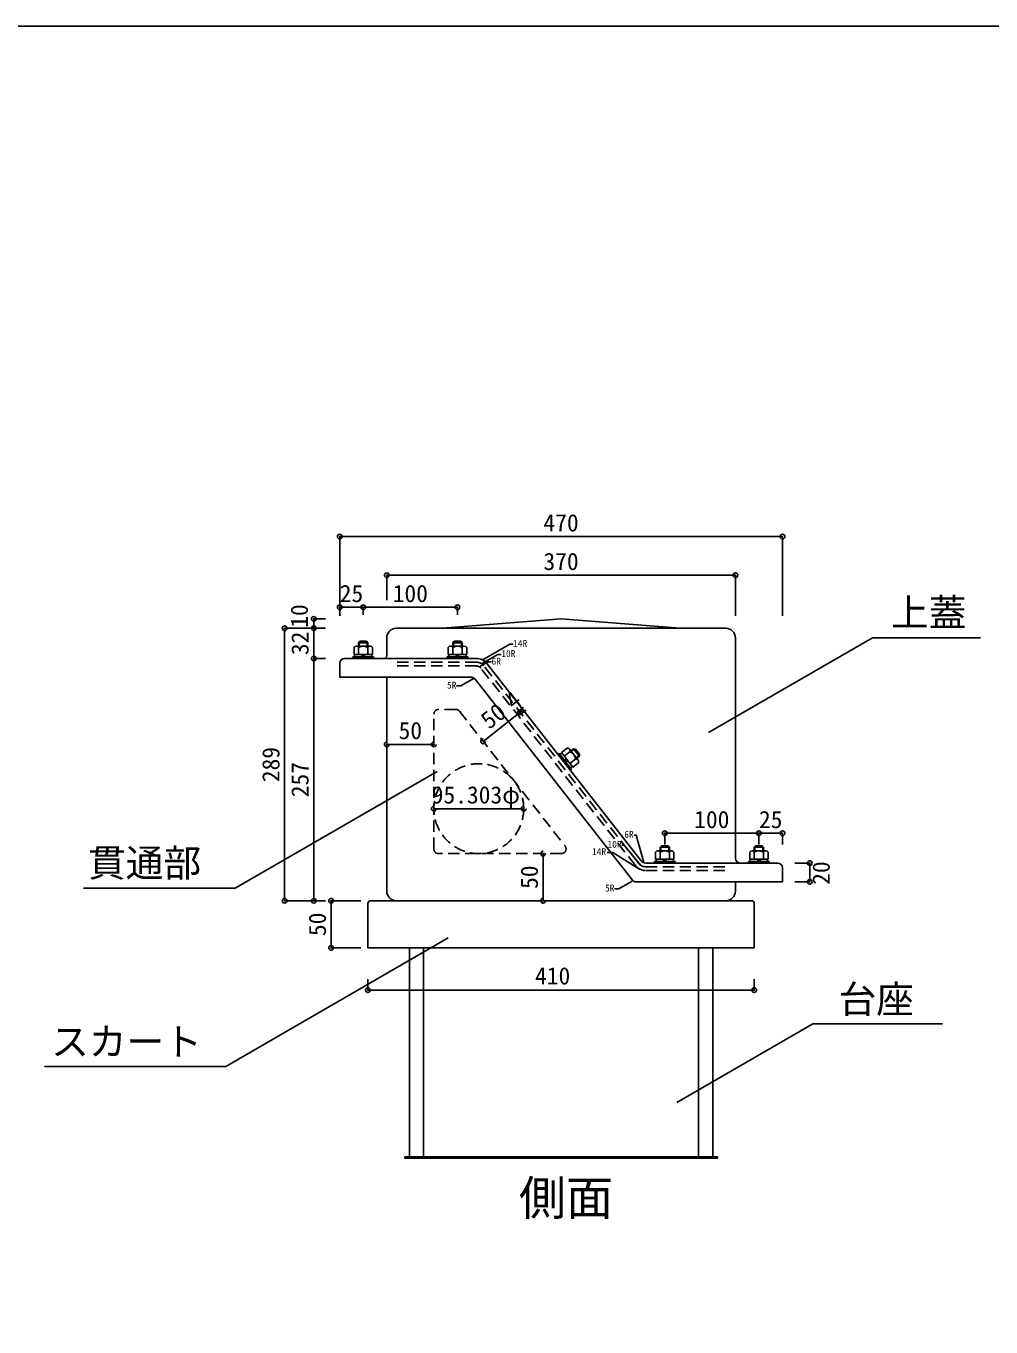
# Model space of a CAD drawing. Units: millimetres at full size, sheet at 1:10; some dimension numbers follow another scale. Extents: x -10475 to 9199, y -10092 to 10143.
# Drawn here: x 6508 to 7533, y -288 to 1092 of the extents above; entities that cross this region are included whole.
import ezdxf
from ezdxf.enums import TextEntityAlignment as Align

# ---------------------------------------------------------------- set-up
doc = ezdxf.new("R2010")
doc.units = ezdxf.units.MM
doc.header["$LTSCALE"] = 10
doc.header["$PDMODE"] = 32
doc.header["$PDSIZE"] = 5
doc.linetypes.add('DASHED1', pattern=[1.8, 1.2, -0.6])
for name, color, linetype in [('0-0_FRP', 7, 'Continuous'), ('0-1_SUS', 7, 'Continuous'), ('0-3_開口寸法', 2, 'DASHED1'), ('0-8_FRP寸法', 3, 'Continuous'), ('0-F_図面枠', 7, 'Continuous'), ('3-8', 4, 'Continuous')]:
    doc.layers.add(name, color=color, linetype=linetype)
doc.styles.add('ＭＳ ゴシック', font='')
doc.styles.get('ＭＳ ゴシック').set_extended_font_data('MS Gothic')

msp = doc.modelspace()

# ---------------------------------------------------------------- linework, layer by layer
at = {"layer": '0-0_FRP', "color": 4}
for p, q in [((7076.3, 463.21), (6950.3, 453.21)), ((7076.3, 463.21), (7202.3, 453.21)), ((6891.3, 424.21), (6891.3, 443.21)), ((6901.3, 453.21), (6996.3, 453.21)), ((6996.3, 453.21), (7156.3, 453.21)), ((7251.3, 453.21), (7156.3, 453.21)), ((7261.3, 216.21), (7261.3, 443.21)), ((6862.1, 438.72), (6862.1, 436.08)), ((6862.1, 436.08), (6862.1, 434.31)), ((6870.5, 434.31), (6870.5, 438.72)), ((6962.1, 438.72), (6962.1, 436.08)), ((6962.1, 436.08), (6962.1, 434.31)), ((6970.5, 434.31), (6970.5, 438.72)), ((6846.3, 421.21), (6866.3, 421.21)), ((6986.43, 421.21), (6866.3, 421.21)), ((6997.45, 415.85), (7161.45, 206.51)), ((6981.08, 401.21), (6845.3, 401.21)), ((6891.3, 401.21), (6891.3, 216.21)), ((6985.01, 399.3), (7152.01, 186.13)), ((7087.17, 322.57), (7090.64, 325.28)), ((7182.1, 221.72), (7182.1, 219.08)), ((7190.5, 217.31), (7190.5, 221.72)), ((7282.1, 221.72), (7282.1, 219.08)), ((7290.5, 217.31), (7290.5, 221.72)), ((6891.3, 218.21), (6891.3, 174.21)), ((7182.1, 219.08), (7182.1, 217.31)), ((7261.3, 209.21), (7261.3, 220.21)), ((7282.1, 219.08), (7282.1, 217.31)), ((7166.17, 204.21), (7286.3, 204.21)), ((7306.3, 204.21), (7286.3, 204.21)), ((7311.3, 199.21), (7311.3, 184.21)), ((7311.3, 184.21), (7155.95, 184.21)), ((7261.3, 184.21), (7261.3, 174.21)), ((6871.3, 161.21), (6871.3, 114.21)), ((6874.3, 164.21), (6901.3, 164.21)), ((6881.3, 164.21), (6950.3, 164.21)), ((6950.3, 164.21), (7202.3, 164.21)), ((7278.3, 164.21), (7202.3, 164.21)), ((7281.3, 161.21), (7281.3, 114.21)), ((7281.3, 114.21), (6871.3, 114.21))]:
    msp.add_line(p, q, dxfattribs=at)
at = {"layer": '0-0_FRP'}
for p, q in [((6856.49, 425.31), (6856.49, 432.9)), ((6873.66, 434.31), (6858.94, 434.31)), ((6862.8, 439.42), (6861.3, 437.92)), ((6861.3, 437.92), (6861.3, 434.31)), ((6861.3, 437.92), (6871.3, 437.92)), ((6861.39, 425.31), (6861.39, 432.9)), ((6869.8, 439.42), (6862.8, 439.42)), ((6871.3, 437.92), (6869.8, 439.42)), ((6871.21, 425.31), (6871.21, 432.9)), ((6871.3, 434.31), (6871.3, 437.92)), ((6876.12, 425.31), (6876.12, 432.9)), ((6956.49, 425.31), (6956.49, 432.9)), ((6973.66, 434.31), (6958.94, 434.31)), ((6962.8, 439.42), (6961.3, 437.92)), ((6961.3, 437.92), (6961.3, 434.31)), ((6961.3, 437.92), (6971.3, 437.92)), ((6961.39, 425.31), (6961.39, 432.9)), ((6969.8, 439.42), (6962.8, 439.42)), ((6971.3, 437.92), (6969.8, 439.42)), ((6971.21, 425.31), (6971.21, 432.9)), ((6971.3, 434.31), (6971.3, 437.92)), ((6976.12, 425.31), (6976.12, 432.9)), ((6876.12, 425.31), (6856.49, 425.31)), ((6857.1, 422.81), (6857.1, 425.31)), ((6866.06, 425.31), (6857.37, 425.31)), ((6864.92, 422.81), (6857.37, 422.81)), ((6864.66, 425.31), (6865.8, 422.81)), ((6867.95, 422.81), (6866.81, 425.31)), ((6877.3, 422.81), (6867.07, 422.81)), ((6875.77, 425.31), (6868.21, 425.31)), ((6875.5, 425.31), (6875.5, 422.81)), ((6877.3, 422.81), (6877.3, 421.21)), ((6976.12, 425.31), (6956.49, 425.31)), ((6957.1, 422.81), (6957.1, 425.31)), ((6966.06, 425.31), (6957.37, 425.31)), ((6964.92, 422.81), (6957.37, 422.81)), ((6964.66, 425.31), (6965.8, 422.81)), ((6967.95, 422.81), (6966.81, 425.31)), ((6977.3, 422.81), (6967.07, 422.81)), ((6975.77, 425.31), (6968.21, 425.31)), ((6975.5, 425.31), (6975.5, 422.81)), ((6977.3, 422.81), (6977.3, 421.21)), ((7073.93, 320.83), (7072.67, 319.84)), ((7073.93, 320.83), (7087.49, 303.51)), ((7077, 320.95), (7075.04, 319.41)), ((7076.63, 321.44), (7082.59, 326.11)), ((7076.63, 321.44), (7088.73, 305.98)), ((7079.65, 317.57), (7085.62, 322.25)), ((7085.22, 325.05), (7094.3, 313.46)), ((7086.68, 323.2), (7089.52, 325.42)), ((7095.68, 317.55), (7089.52, 325.42)), ((7089.52, 325.42), (7091.62, 325.16)), ((7095.68, 317.55), (7092.85, 315.32)), ((7081.66, 315), (7080.4, 312.56)), ((7081.72, 310.87), (7082.99, 313.31)), ((7085.7, 309.85), (7091.67, 314.52)), ((7086.38, 304.92), (7088.35, 306.47)), ((7088.73, 305.98), (7094.7, 310.66)), ((7087.49, 303.51), (7086.23, 302.52)), ((7182.8, 222.42), (7181.3, 220.92)), ((7181.3, 220.92), (7181.3, 217.31)), ((7181.3, 220.92), (7191.3, 220.92)), ((7189.8, 222.42), (7182.8, 222.42)), ((7191.3, 220.92), (7189.8, 222.42)), ((7191.3, 217.31), (7191.3, 220.92)), ((7282.8, 222.42), (7281.3, 220.92)), ((7281.3, 220.92), (7281.3, 217.31)), ((7281.3, 220.92), (7291.3, 220.92)), ((7289.8, 222.42), (7282.8, 222.42)), ((7291.3, 220.92), (7289.8, 222.42)), ((7291.3, 217.31), (7291.3, 220.92)), ((7176.49, 208.31), (7176.49, 215.9)), ((7196.12, 208.31), (7176.49, 208.31)), ((7177.1, 205.81), (7177.1, 208.31)), ((7186.06, 208.31), (7177.37, 208.31)), ((7193.66, 217.31), (7178.94, 217.31)), ((7181.39, 208.31), (7181.39, 215.9)), ((7184.66, 208.31), (7185.8, 205.81)), ((7187.95, 205.81), (7186.81, 208.31)), ((7195.77, 208.31), (7188.21, 208.31)), ((7191.21, 208.31), (7191.21, 215.9)), ((7195.5, 208.31), (7195.5, 205.81)), ((7196.12, 208.31), (7196.12, 215.9)), ((7276.49, 208.31), (7276.49, 215.9)), ((7296.12, 208.31), (7276.49, 208.31)), ((7277.1, 205.81), (7277.1, 208.31)), ((7286.06, 208.31), (7277.37, 208.31)), ((7293.66, 217.31), (7278.94, 217.31)), ((7281.39, 208.31), (7281.39, 215.9)), ((7284.66, 208.31), (7285.8, 205.81)), ((7287.95, 205.81), (7286.81, 208.31)), ((7295.77, 208.31), (7288.21, 208.31)), ((7291.21, 208.31), (7291.21, 215.9)), ((7295.5, 208.31), (7295.5, 205.81)), ((7296.12, 208.31), (7296.12, 215.9)), ((7184.92, 205.81), (7177.37, 205.81)), ((7197.3, 205.81), (7187.07, 205.81)), ((7197.3, 205.81), (7197.3, 204.21)), ((7284.92, 205.81), (7277.37, 205.81)), ((7297.3, 205.81), (7287.07, 205.81)), ((7297.3, 205.81), (7297.3, 204.21))]:
    msp.add_line(p, q, dxfattribs=at)
at = {"layer": '0-0_FRP', "linetype": 'DASHED1'}
for p, q in [((6986.43, 417.21), (6900.32, 417.21)), ((6986.43, 413.21), (6900.95, 413.21)), ((7155.15, 201.58), (6991.16, 410.91)), ((7158.3, 204.05), (6994.3, 413.38)), ((7166.17, 200.21), (7251.43, 200.21)), ((7166.17, 196.21), (7252.06, 196.21))]:
    msp.add_line(p, q, dxfattribs=at)
at = {"layer": '0-0_FRP', "color": 4}
for points in [[(6841.3, 416.21), (6841.3, 401.21), (6845.3, 401.21)], [(7095.82, 318.67), (7093.74, 317.04), (7092.35, 315.95)]]:
    msp.add_lwpolyline(points, dxfattribs=at)
at = {"layer": '0-0_FRP'}
for points in [[(6875.3, 422.81), (6855.3, 422.81), (6855.3, 421.21)], [(6975.3, 422.81), (6955.3, 422.81), (6955.3, 421.21)], [(7091.62, 325.16), (7095.94, 319.65), (7095.68, 317.55)], [(7195.3, 205.81), (7175.3, 205.81), (7175.3, 204.21)], [(7295.3, 205.81), (7275.3, 205.81), (7275.3, 204.21)]]:
    msp.add_lwpolyline(points, dxfattribs=at)
at = {"layer": '0-0_FRP', "color": 4}
for centre, radius, start, end in [((6901.3, 443.21), 10, 90, 180), ((7251.3, 443.21), 10, 0, 90), ((6846.3, 416.21), 5, 90, 180), ((6888.3, 424.21), 3, 270, 0), ((6986.43, 407.21), 14, 38.07551, 90), ((6981.08, 396.21), 5, 38.07551, 90), ((7266.3, 209.21), 5, 180, 270), ((7166.17, 210.21), 6, 218.07551, 270), ((7306.3, 199.21), 5, 0, 90), ((7155.95, 189.21), 5, 218.07551, 270), ((6901.3, 174.21), 10, 180, 270), ((7251.3, 174.21), 10, 270, 0), ((6874.3, 161.21), 3, 90, 180), ((7278.3, 161.21), 3, 0, 90)]:
    msp.add_arc(centre, radius, start, end, dxfattribs=at)
at = {"layer": '0-0_FRP'}
for centre, radius, start, end in [((6858.94, 431.48), 2.83, 29.99985, 149.99985), ((6866.3, 425.11), 9.21, 57.79585, 122.2043), ((6873.66, 431.48), 2.83, 29.99985, 149.99985), ((6958.94, 431.48), 2.83, 29.99985, 149.99985), ((6966.3, 425.11), 9.21, 57.79585, 122.2043), ((6973.66, 431.48), 2.83, 29.99985, 149.99985), ((7082.99, 323.31), 2.83, 338.07566, 98.07566), ((7082.51, 313.58), 9.21, 5.8712, 70.27966), ((7092.07, 311.72), 2.83, 338.07566, 98.07566), ((7178.94, 214.48), 2.83, 29.99985, 149.99985), ((7186.3, 208.11), 9.21, 57.79585, 122.2043), ((7193.66, 214.48), 2.83, 29.99985, 149.99985), ((7278.94, 214.48), 2.83, 29.99985, 149.99985), ((7286.3, 208.11), 9.21, 57.79585, 122.2043), ((7293.66, 214.48), 2.83, 29.99985, 149.99985)]:
    msp.add_arc(centre, radius, start, end, dxfattribs=at)
at = {"layer": '0-0_FRP', "linetype": 'DASHED1'}
for centre, radius, start, end in [((6986.43, 407.21), 10, 38.07551, 90), ((6986.43, 407.21), 6, 38.07551, 90), ((7166.17, 210.21), 14, 218.07551, 270), ((7166.17, 210.21), 10, 218.07551, 270)]:
    msp.add_arc(centre, radius, start, end, dxfattribs=at)
at = {"layer": '0-1_SUS'}
for p, q in [((6915.3, 114.21), (6915.3, -107.29)), ((6930.3, 114.21), (6930.3, -107.29)), ((7222.3, 114.21), (7222.3, -107.29)), ((7237.3, 114.21), (7237.3, -107.29)), ((6910.3, -107.29), (7242.3, -107.29)), ((6910.3, -107.29), (6910.3, -108.79)), ((6910.3, -108.79), (7242.3, -108.79)), ((7242.3, -107.29), (7242.3, -108.79))]:
    msp.add_line(p, q, dxfattribs=at)
at = {"layer": '0-1_SUS', "color": 2}
for q in [(7199.16, -49.68), (7481.21, 33.63)]:
    msp.add_line((7343.46, 33.63), q, dxfattribs=at)
at = {"layer": '0-3_開口寸法'}
for p, q in [((6941.3, 219.21), (6941.3, 362.21)), ((6964.52, 367.21), (6946.3, 367.21)), ((6968.46, 365.3), (7080.48, 222.3)), ((7076.55, 214.21), (6946.3, 214.21))]:
    msp.add_line(p, q, dxfattribs=at)
at = {"layer": '0-3_開口寸法', "color": 4, "linetype": 'Continuous'}
for p, q in [((6993.54, 333.28), (7036.05, 366.58)), ((6891.3, 330.09), (6941.3, 330.09)), ((7036.61, 261.87), (6941.3, 261.87)), ((7057.17, 164.21), (7057.17, 214.21))]:
    msp.add_line(p, q, dxfattribs=at)
at = {"layer": '0-3_開口寸法'}
msp.add_circle((6988.95, 261.87), 47.65, dxfattribs=at)
for centre, start, end in [((6946.3, 362.21), 90, 180), ((6964.52, 362.21), 38.07551, 90), ((7076.55, 219.21), 270, 38.07551), ((6946.3, 219.21), 180, 270)]:
    msp.add_arc(centre, 5, start, end, dxfattribs=at)
at = {"layer": '0-3_開口寸法', "color": 6}
for p in [(7032.9, 364.11), (7036.05, 366.58), (6891.3, 330.09), (6941.3, 330.09), (6993.54, 333.28), (6941.3, 261.87), (7036.61, 261.87), (7057.17, 214.21), (7057.17, 164.21)]:
    msp.add_point(p, dxfattribs=at)
at = {"layer": '0-8_FRP寸法', "color": 4}
for p, q in [((6841.3, 550.46), (7311.3, 550.46)), ((6891.3, 509.48), (7261.3, 509.48)), ((6841.3, 475.46), (6866.3, 475.46)), ((6866.3, 475.46), (6966.3, 475.46)), ((6813.79, 453.21), (6813.79, 463.21)), ((6991.8, 415.54), (7009.04, 425.5)), ((7009.04, 425.5), (7012.84, 425.5)), ((6969.82, 392.06), (6965.14, 392.06)), ((6983.86, 400.17), (6969.82, 392.06)), ((7286.3, 235.71), (7186.3, 235.71)), ((7311.3, 235.71), (7286.3, 235.71)), ((7125.36, 215.54), (7131.34, 215.54)), ((7131.34, 215.54), (7158.79, 198.09)), ((7340.29, 184.21), (7340.29, 204.21)), ((7151.67, 184.94), (7137.63, 176.83)), ((7137.63, 176.83), (7132.95, 176.83)), ((6832.21, 164.21), (6832.21, 114.21)), ((6901.3, 164.21), (6928.3, 164.21)), ((6940.3, 164.21), (6950.3, 164.21)), ((6871.3, 69.36), (7281.3, 69.36)), ((6871.3, 69.36), (7281.3, 69.36))]:
    msp.add_line(p, q, dxfattribs=at)
at = {"layer": '0-8_FRP寸法'}
for p, q in [((6841.3, 550.46), (6841.3, 466.32)), ((7311.3, 550.46), (7311.3, 466.32)), ((6891.3, 509.48), (6891.3, 483.03)), ((7261.3, 509.48), (7261.3, 466.32)), ((6841.3, 475.46), (6841.3, 467.43)), ((6866.3, 475.46), (6866.3, 467.43)), ((6966.3, 475.46), (6966.3, 467.43)), ((6813.79, 463.21), (6826.24, 463.21)), ((6782.87, 453.21), (6813.79, 453.21)), ((6782.87, 453.21), (6812.58, 453.21)), ((6813.79, 453.21), (6826.24, 453.21)), ((6813.79, 421.21), (6826.24, 421.21)), ((6813.79, 421.21), (6826.24, 421.21)), ((6813.79, 421.21), (6826.24, 421.21)), ((7186.3, 235.71), (7186.3, 223.8)), ((7286.3, 235.71), (7286.3, 223.8)), ((7311.3, 235.71), (7311.3, 223.8)), ((7340.29, 204.21), (7324.56, 204.21)), ((7340.29, 184.21), (7324.56, 184.21)), ((6782.87, 164.21), (6813.79, 164.21)), ((6782.87, 164.21), (6812.58, 164.21)), ((6813.79, 164.21), (6826.24, 164.21)), ((6813.79, 164.21), (6826.24, 164.21)), ((6832.21, 164.21), (6863.63, 164.21)), ((6832.21, 164.21), (6863.63, 164.21)), ((6832.21, 114.21), (6863.63, 114.21)), ((6871.3, 69.36), (6871.3, 80.87)), ((6871.3, 69.36), (6871.3, 80.87)), ((7281.3, 69.36), (7281.3, 80.87)), ((7281.3, 69.36), (7281.3, 80.87))]:
    msp.add_line(p, q, dxfattribs=at)
at = {"layer": '0-8_FRP寸法', "color": 2}
for p, q in [((7406.85, 443.21), (7232.65, 342.63)), ((7406.85, 443.21), (7521.43, 443.21)), ((6730.32, 177.47), (6944.67, 301.22)), ((6569.42, 177.47), (6730.32, 177.47)), ((6720.57, -11.47), (6956.58, 124.79)), ((6527.97, -11.47), (6720.57, -11.47))]:
    msp.add_line(p, q, dxfattribs=at)
at = {"layer": '0-8_FRP寸法', "color": 4}
for points in [[(6992.53, 419.37), (7021.82, 436.28), (7025.39, 436.28)], [(6989.6, 412.28), (6998.56, 417.46), (7002.48, 417.46)], [(7140.73, 222.98), (7143.29, 222.98), (7161.1, 201.51)], [(7154.03, 233.83), (7155.98, 233.83), (7164.15, 204.92)]]:
    msp.add_lwpolyline(points, dxfattribs=at)
at = {"layer": '0-8_FRP寸法', "color": 6}
for p in [(6841.3, 550.46), (7311.3, 550.46), (6891.3, 509.48), (7261.3, 509.48), (6841.3, 475.46), (6866.3, 475.46), (6966.3, 475.46), (6782.87, 453.21), (6813.79, 463.21), (6813.79, 453.21), (6813.79, 421.21), (7186.3, 235.71), (7286.3, 235.71), (7311.3, 235.71), (7340.29, 204.21), (7340.29, 184.21), (6782.87, 164.21), (6813.79, 164.21), (6832.21, 164.21), (6832.21, 114.21), (6871.3, 69.36), (7281.3, 69.36)]:
    msp.add_point(p, dxfattribs=at)
at = {"layer": '0-F_図面枠'}
msp.add_lwpolyline([(9198.81, 1092.07), (5198.81, 1092.07), (5198.81, -1667.93)], dxfattribs=at)
at = {"layer": '3-8'}
for p, q in [((6782.87, 164.21), (6782.87, 453.21)), ((6813.79, 421.21), (6813.79, 453.21)), ((6813.79, 421.21), (6813.79, 164.21))]:
    msp.add_line(p, q, dxfattribs=at)

# ---------------------------------------------------------------- texts
at = {"layer": '0-1_SUS', "color": 2, "style": 'ＭＳ ゴシック'}
msp.add_text('台座', height=29.33, dxfattribs=at).set_placement((7370.77, 36.31), align=Align.BOTTOM_LEFT)
at = {"layer": '0-3_開口寸法', "color": 3, "style": 'ＭＳ ゴシック'}
for s, rotation, p in [('50', 38.076, (7003.38, 340.99)), ('4', 38.076, (7029.55, 361.49)), ('50', 90, (7057.17, 176.71))]:
    msp.add_text(s, height=18.33, rotation=rotation, dxfattribs=at).set_placement(p, align=Align.BOTTOM_LEFT)
for s, p in [('50', (6903.8, 330.09)), ('95.303φ', (6938.95, 261.87))]:
    msp.add_text(s, height=18.33, dxfattribs=at).set_placement(p, align=Align.BOTTOM_LEFT)
at = {"layer": '0-8_FRP寸法', "style": 'ＭＳ ゴシック'}
for s, p in [('470', (7057.55, 550.46)), ('370', (7057.55, 509.48)), ('25', (6841.3, 475.46)), ('100', (6897.55, 475.46)), ('100', (7217.55, 235.71)), ('25', (7286.3, 235.71)), ('410', (7048.64, 69.87))]:
    msp.add_text(s, height=18.33, dxfattribs=at).set_placement(p, align=Align.BOTTOM_LEFT)
at = {"layer": '0-8_FRP寸法', "color": 2, "style": 'ＭＳ ゴシック'}
for s, p in [('上蓋', (7426.46, 446.53)), ('貫通部', (6574.25, 180.91)), ('スカート', (6534.97, -8.67))]:
    msp.add_text(s, height=29.33, dxfattribs=at).set_placement(p, align=Align.BOTTOM_LEFT)
at = {"layer": '0-8_FRP寸法', "style": 'ＭＳ ゴシック'}
for s, p in [('10', (6813.06, 453.75)), ('32', (6813.79, 424.71)), ('289', (6782.87, 289.96)), ('257', (6813.79, 273.96)), ('20', (7366.91, 181.08)), ('50', (6832.21, 126.71))]:
    msp.add_text(s, height=18.33, rotation=90, dxfattribs=at).set_placement(p, align=Align.BOTTOM_LEFT)
at = {"layer": '0-8_FRP寸法', "color": 6, "style": 'ＭＳ ゴシック'}
for s, height, p in [('10R', 7.331, (7012.84, 420.5)), ('14R', 7.331, (7025.39, 431.28)), ('6R', 7.331, (7002.48, 412.46)), ('5R', 7.331, (6955.14, 387.06)), ('6R', 7.331, (7143.38, 228.74)), ('10R', 7.331, (7125.53, 218.21)), ('14R', 7.331, (7109.17, 210.44)), ('5R', 7.331, (7122.95, 171.83)), ('側面', 36.66, (7031.53, -180.28))]:
    msp.add_text(s, height=height, dxfattribs=at).set_placement(p, align=Align.BOTTOM_LEFT)

doc.saveas('drawing.dxf')
